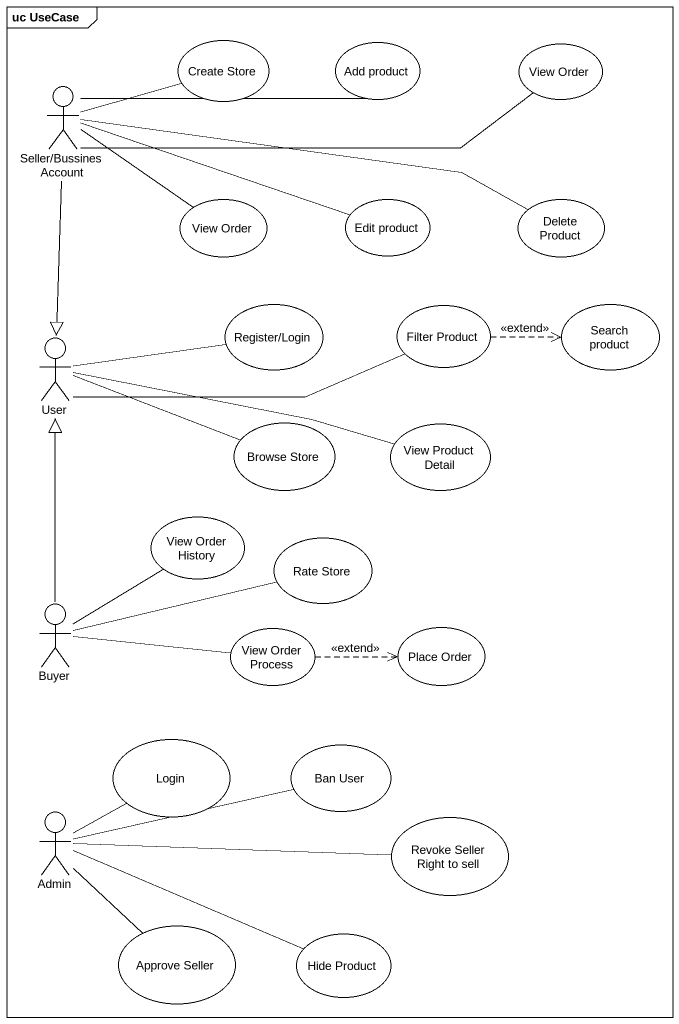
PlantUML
@startuml
mainframe uc UseCase
actor "Seller/Bussines Account" as Seller_Bussines_Account
usecase "Create Store" as Create_Store
usecase "Add product" as Add_product
usecase "View Order" as View_Order
usecase "View Order" as View_Order_2
usecase "Edit product" as Edit_product
usecase "Delete Product" as Delete_Product
actor User
usecase "Register/Login" as Register_Login
usecase "Filter Product" as Filter_Product
usecase "Search product" as Search_product
usecase "Browse Store" as Browse_Store
usecase "View Product Detail" as View_Product_Detail
usecase "View Order History" as View_Order_History
usecase "Rate Store" as Rate_Store
actor Buyer
usecase "View Order Process" as View_Order_Process
usecase "Place Order" as Place_Order
usecase Login
usecase "Ban User" as Ban_User
actor Admin
usecase "Revoke Seller Right to sell" as Revoke_Seller_Right_to_sell
usecase "Approve Seller" as Approve_Seller
usecase "Hide Product" as Hide_Product
Seller_Bussines_Account -right- Create_Store
Seller_Bussines_Account -right- Add_product
Seller_Bussines_Account -right- View_Order
Seller_Bussines_Account -right- View_Order_2
Seller_Bussines_Account -right- Edit_product
Seller_Bussines_Account -right- Delete_Product
Seller_Bussines_Account --|> User
User -right- Register_Login
User -right- Filter_Product
User -right- Browse_Store
User -right- View_Product_Detail
Filter_Product .right.> Search_product : <<extend>>
Buyer -up-|> User
Buyer -up- View_Order_History
Buyer -right- Rate_Store
Buyer -right- View_Order_Process
View_Order_Process .right.> Place_Order : <<extend>>
Admin -up- Login
Admin -right- Ban_User
Admin -right- Revoke_Seller_Right_to_sell
Admin -- Approve_Seller
Admin -right- Hide_Product
@enduml
